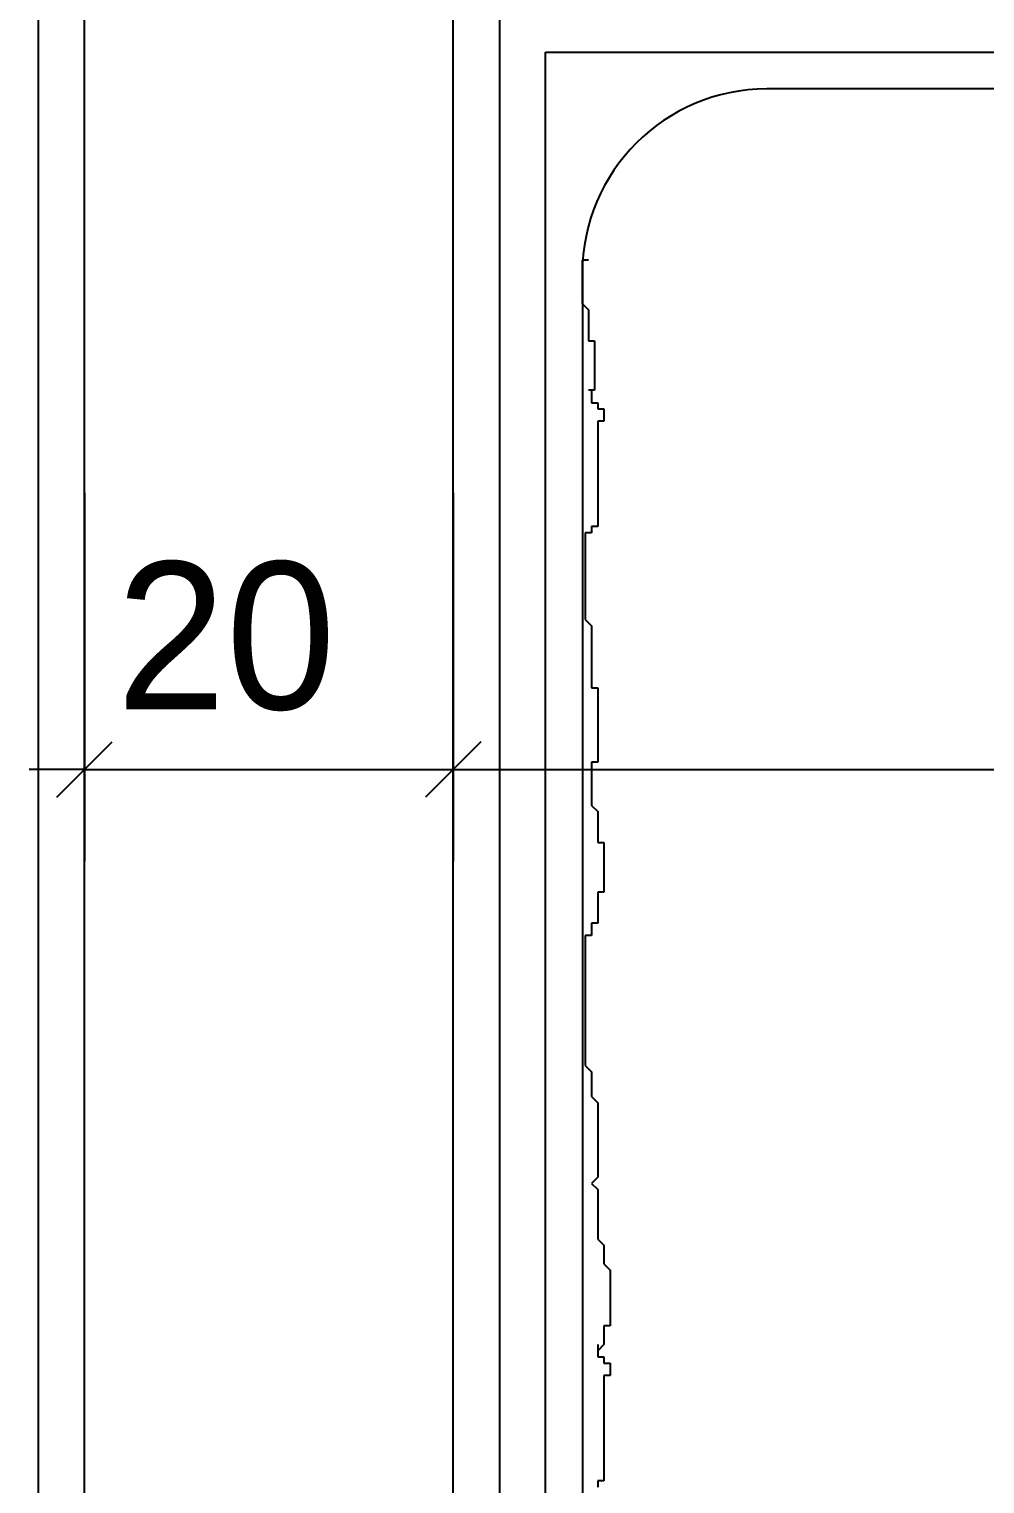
# Model space of a CAD drawing. Extents: x 182769.15 to 182771.38, y 101811.72 to 101812.21.
# Drawn here: x 182769.63079 to 182769.64116, y 101812.09829 to 101812.11407 of the extents above; entities that cross this region are included whole.
import ezdxf

# ---------------------------------------------------------------- set-up
doc = ezdxf.new("R2010")
doc.units = 0
doc.header["$MEASUREMENT"] = 0
doc.linetypes.add('DUZ', pattern=[500, 500])
doc.layers.get('0').update_dxf_attribs({"color": 1, "linetype": 'DUZ'})
for name, color, linetype in [('DUVAR', 7, 'Continuous'), ('iç yatay', 3, 'Continuous'), ('SIVA', 1, 'Continuous'), ('tefriş', 21, 'Continuous')]:
    doc.layers.add(name, color=color, linetype=linetype)
doc.styles.add('İÇ ÖLÇÜ', font='stylu.ttf', dxfattribs={"height": 8})

msp = doc.modelspace()

# ---------------------------------------------------------------- linework, layer by layer
at = {"color": 0, "linetype": 'ByBlock'}
for p, q in [((182769.631095, 101812.105744), (182769.631695, 101812.106344)), ((182769.635695, 101812.106344), (182769.635095, 101812.105744)), ((182769.635695, 101812.106344), (182769.635095, 101812.105744))]:
    msp.add_line(p, q, dxfattribs=at)
at = {"layer": 'DUVAR', "ltscale": 50}
for p, q in [((182769.631395, 101812.094824), (182769.631395, 101812.114824)), ((182769.635395, 101812.090824), (182769.635395, 101812.114824))]:
    msp.add_line(p, q, dxfattribs=at)
at = {"layer": 'iç yatay'}
for p, q in [((182769.631395, 101812.109044), (182769.631395, 101812.105044)), ((182769.635395, 101812.109044), (182769.635395, 101812.105044)), ((182769.635395, 101812.109044), (182769.635395, 101812.105044)), ((182769.631395, 101812.106044), (182769.630795, 101812.106044)), ((182769.631395, 101812.106044), (182769.635395, 101812.106044)), ((182769.634995, 101812.106044), (182769.651795, 101812.106044)), ((182769.635395, 101812.106044), (182769.635995, 101812.106044))]:
    msp.add_line(p, q, dxfattribs=at)
at = {"layer": 'SIVA'}
for p, q in [((182769.630895, 101812.095324), (182769.630895, 101812.120324)), ((182769.635895, 101812.114324), (182769.635895, 101812.090324))]:
    msp.add_line(p, q, dxfattribs=at)
at = {"layer": 'tefriş'}
for p, q in [((182769.636395, 101812.075824), (182769.636395, 101812.113824)), ((182769.636395, 101812.113824), (182769.654395, 101812.113824)), ((182769.651995, 101812.113424), (182769.638795, 101812.113424)), ((182769.636794, 101812.111567), (182769.636794, 101812.111097)), ((182769.636861, 101812.111567), (182769.636794, 101812.111567)), ((182769.636795, 101812.111424), (182769.636795, 101812.078224)), ((182769.636794, 101812.111097), (182769.636861, 101812.111029)), ((182769.636861, 101812.111029), (182769.636861, 101812.110693)), ((182769.636861, 101812.110693), (182769.636928, 101812.110693)), ((182769.636928, 101812.110693), (182769.636928, 101812.110156)), ((182769.636928, 101812.110156), (182769.636861, 101812.110156)), ((182769.636895, 101812.110156), (182769.636895, 101812.110021)), ((182769.636895, 101812.110021), (182769.636962, 101812.110021)), ((182769.636962, 101812.110021), (182769.636962, 101812.109954)), ((182769.636962, 101812.109954), (182769.637029, 101812.109954)), ((182769.637029, 101812.109954), (182769.637029, 101812.10982)), ((182769.637029, 101812.10982), (182769.636962, 101812.10982)), ((182769.636962, 101812.10982), (182769.636962, 101812.108677)), ((182769.636895, 101812.10861), (182769.636827, 101812.10861)), ((182769.636827, 101812.10861), (182769.636827, 101812.107669)), ((182769.636962, 101812.108677), (182769.636895, 101812.108677)), ((182769.636895, 101812.108677), (182769.636895, 101812.10861)), ((182769.636827, 101812.107669), (182769.636895, 101812.107602)), ((182769.636895, 101812.107602), (182769.636895, 101812.10693)), ((182769.636895, 101812.10693), (182769.636962, 101812.10693)), ((182769.636962, 101812.10693), (182769.636962, 101812.106123)), ((182769.636962, 101812.106123), (182769.636895, 101812.106123)), ((182769.636895, 101812.106123), (182769.636895, 101812.105653)), ((182769.636895, 101812.105653), (182769.636962, 101812.105585)), ((182769.636962, 101812.105585), (182769.636962, 101812.105249)), ((182769.636962, 101812.105249), (182769.637029, 101812.105249)), ((182769.637029, 101812.105249), (182769.637029, 101812.104712)), ((182769.637029, 101812.104712), (182769.636962, 101812.104712)), ((182769.636962, 101812.104712), (182769.636962, 101812.104376)), ((182769.636962, 101812.104376), (182769.636895, 101812.104376)), ((182769.636895, 101812.104376), (182769.636895, 101812.104241)), ((182769.636895, 101812.104241), (182769.636827, 101812.104241)), ((182769.636827, 101812.104241), (182769.636827, 101812.10283)), ((182769.636827, 101812.10283), (182769.636895, 101812.102763)), ((182769.636895, 101812.102763), (182769.636895, 101812.102494)), ((182769.636895, 101812.102494), (182769.636962, 101812.102426)), ((182769.636962, 101812.102426), (182769.636962, 101812.10162)), ((182769.636962, 101812.10162), (182769.636895, 101812.101553)), ((182769.636895, 101812.101553), (182769.636962, 101812.101486)), ((182769.636962, 101812.101486), (182769.636962, 101812.100948)), ((182769.636962, 101812.100948), (182769.637029, 101812.100881)), ((182769.637029, 101812.100881), (182769.637029, 101812.100679)), ((182769.637029, 101812.100679), (182769.637097, 101812.100612)), ((182769.637097, 101812.100612), (182769.637097, 101812.100007)), ((182769.637097, 101812.100007), (182769.637029, 101812.100007)), ((182769.637029, 101812.100007), (182769.637029, 101812.099805)), ((182769.637029, 101812.099805), (182769.636962, 101812.099738)), ((182769.636962, 101812.099805), (182769.636962, 101812.099671)), ((182769.636962, 101812.099671), (182769.637029, 101812.099671)), ((182769.637029, 101812.099671), (182769.637029, 101812.099604)), ((182769.637029, 101812.099604), (182769.637097, 101812.099604)), ((182769.637097, 101812.099604), (182769.637097, 101812.099469)), ((182769.637029, 101812.099469), (182769.637029, 101812.098327)), ((182769.637097, 101812.099469), (182769.637029, 101812.099469)), ((182769.636962, 101812.098327), (182769.636962, 101812.098259)), ((182769.637029, 101812.098327), (182769.636962, 101812.098327))]:
    msp.add_line(p, q, dxfattribs=at)
msp.add_arc((182769.638795, 101812.111424), 0.002, 90, 180, dxfattribs=at)

# ---------------------------------------------------------------- texts
at = {"layer": 'iç yatay', "color": 11, "style": 'İÇ ÖLÇÜ'}
msp.add_text('20', height=0.0016, dxfattribs=at).set_placement((182769.63174, 101812.106696))

doc.saveas('drawing.dxf')
